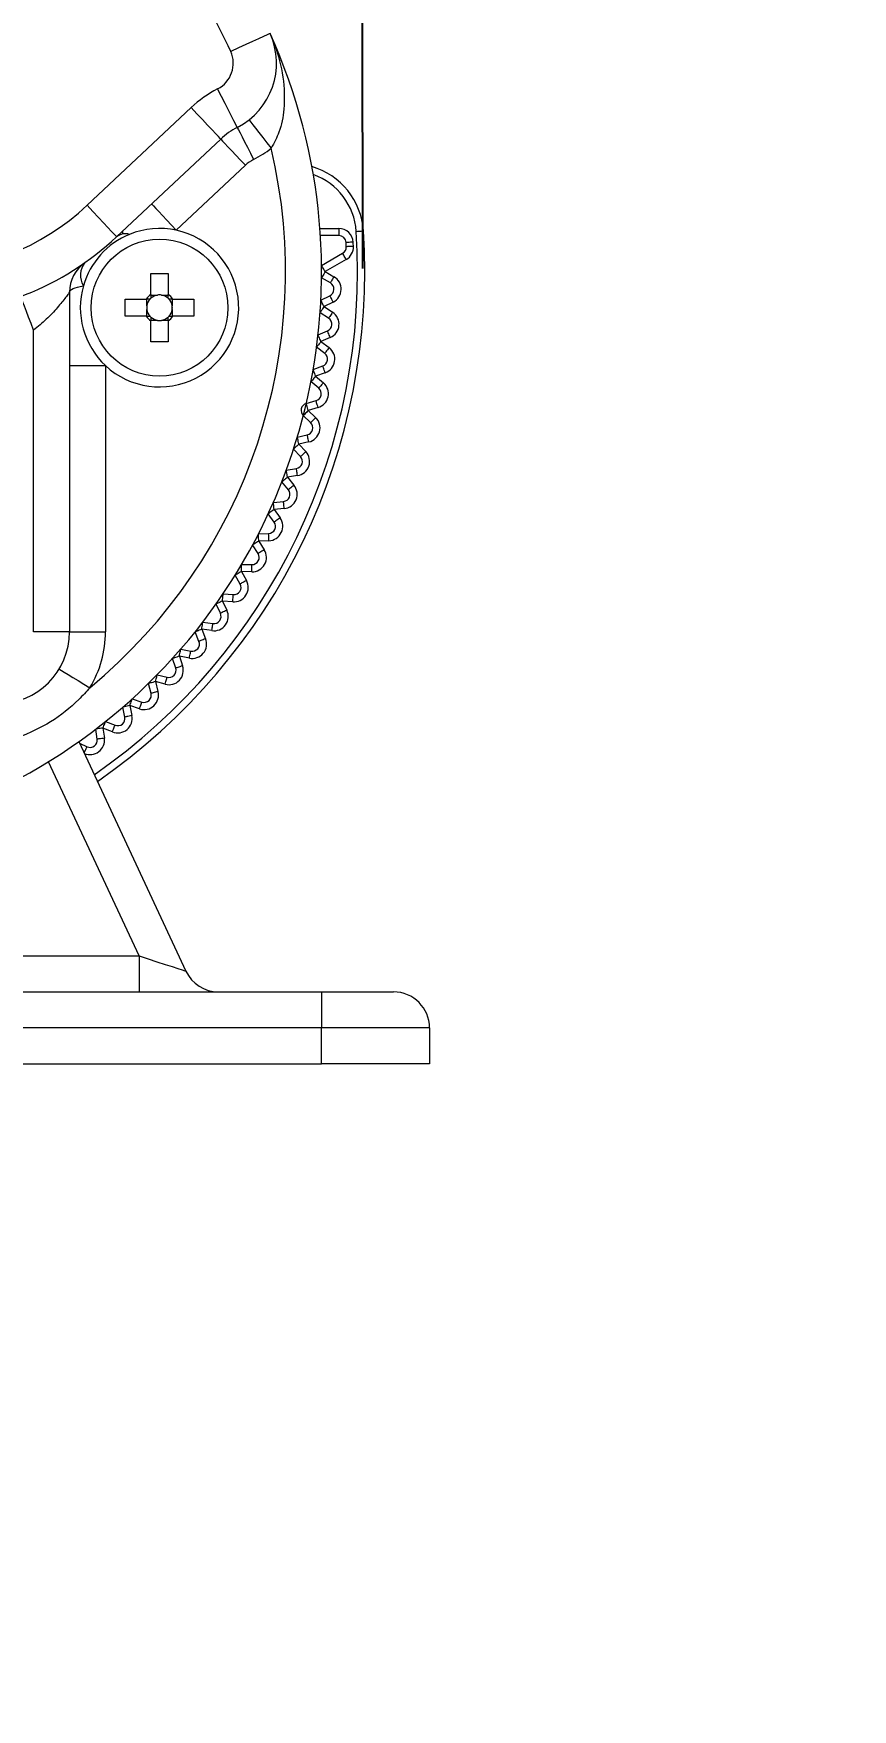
# Model space of a CAD drawing. Header units: inches. Extents: x -3.6 to 56, y -4.2 to 19.1.
# Drawn here: x 0.816 to 1.699, y 7.432 to 9.237 of the extents above; entities that cross this region are included whole.
import ezdxf

# ---------------------------------------------------------------- set-up
doc = ezdxf.new("R2010")
doc.units = ezdxf.units.IN
doc.header["$MEASUREMENT"] = 0
doc.layers.add('DIMENSIONS', color=1, linetype='Continuous')
doc.styles.get("Standard").update_dxf_attribs({"font": 'Arial.ttf'})
doc.dimstyles.new('Big 1IN', dxfattribs={"dimtxt": 1, "dimasz": 1, "dimexe": 0.18, "dimexo": 0.0625, "dimgap": 0.09, "dimtad": 0, "dimtih": 1, "dimtoh": 1, "dimdec": 5, "dimzin": 0, "dimdsep": 46, "dimlunit": 4, "dimtxsty": 'Standard', "dimcen": 0.5, "dimadec": 0, "dimazin": 0, "dimtfac": 1, "dimtdec": 5, "dimtofl": 0, "dimtmove": 0, "dimatfit": 3, "dimfxl": 1, "dimtolj": 1, "dimtzin": 0, "dimarcsym": 0})

# ---------------------------------------------------------------- blocks, each defined once
blk = doc.blocks.new('*D13')
at = {"layer": 'Defpoints', "color": 0, "transparency": 16777216}
for p in [(-0.1629, 12.3502), (-0.159, 8.9205), (1.1713, 8.922)]:
    blk.add_point(p, dxfattribs=at)
at = {"layer": 'DIMENSIONS', "color": 0, "lineweight": -2, "transparency": 16777216}
for p, q in [((0.5022, 12.351), (2.2622, 16.7386)), ((2.2622, 16.7386), (2.4422, 16.7386)), ((1.1712, 8.9845), (1.1671, 12.5318)), ((-0.159, 8.983), (-0.1631, 12.5302)), ((1.1673, 12.3518), (-0.1629, 12.3502)), ((2.1673, 12.3529), (3.1673, 12.3541)), ((-1.1629, 12.3491), (-2.1629, 12.3479))]:
    blk.add_line(p, q, dxfattribs=at)
at = {"layer": 'DIMENSIONS', "color": 0, "transparency": 16777216}
for points in [[(-1.1631, 12.5158), (-1.1627, 12.1824), (-0.1629, 12.3502)], [(2.1671, 12.5196), (2.1675, 12.1863), (1.1673, 12.3518)]]:
    blk.add_solid(points, dxfattribs=at)
at = {"layer": 'DIMENSIONS', "color": 0, "transparency": 16777216, "insert": (6.1612, 16.7386), "char_height": 1, "attachment_point": 5}
blk.add_mtext('\\A1;1{\\H1x;\\S11/32;}"\\P [33.79 mm]', dxfattribs=at)
blk = doc.blocks.new('*D14')
at = {"layer": 'Defpoints', "color": 0, "transparency": 16777216}
for p in [(-3.4112, 9.4594), (0.5058, 9.4594), (0.5058, 8.1273)]:
    blk.add_point(p, dxfattribs=at)
at = {"layer": 'DIMENSIONS', "color": 0, "lineweight": -2, "transparency": 16777216}
for p, q in [((-3.4112, 10.4594), (-3.4112, 11.4594)), ((0.4433, 9.4594), (-3.5912, 9.4594)), ((0.4433, 8.1273), (-3.5912, 8.1273)), ((-3.4112, 7.1273), (-3.4112, 6.1273)), ((-3.4112, -1.9835), (-3.4112, 6.1273)), ((-2.4112, -1.9835), (-3.4112, -1.9835))]:
    blk.add_line(p, q, dxfattribs=at)
at = {"layer": 'DIMENSIONS', "color": 0, "transparency": 16777216}
for points in [[(-3.5779, 10.4594), (-3.2445, 10.4594), (-3.4112, 9.4594)], [(-3.5779, 7.1273), (-3.2445, 7.1273), (-3.4112, 8.1273)]]:
    blk.add_solid(points, dxfattribs=at)
at = {"layer": 'DIMENSIONS', "color": 0, "transparency": 16777216, "char_height": 1, "attachment_point": 5}
for s, insert in [('\\A1;1{\\H1x;\\S11/32;}"', (1.0758, -0.7241)), ('\\A1;[33.83 mm]', (1.0758, -2.71))]:
    blk.add_mtext(s, dxfattribs=dict(at, insert=insert))

msp = doc.modelspace()

# ---------------------------------------------------------------- linework, layer by layer
at = {"color": 7, "linetype": 'Continuous', "lineweight": 15}
for p, q in [((0.873937, 9.052425), (0.9861, 9.157744)), ((1.017971, 9.123802), (0.905807, 9.018483)), ((1.04453, 9.095517), (0.970029, 9.025563)), ((0.912098, 9.02439), (0.912098, 9.021146)), ((1.145266, 9.019724), (1.125405, 9.019724)), ((1.145266, 9.027484), (1.145266, 9.019724)), ((1.126619, 8.987645), (1.149348, 9.000767)), ((1.153228, 8.994047), (1.130499, 8.980925)), ((0.94271, 8.978985), (0.961333, 8.978985)), ((0.94271, 8.956407), (0.94271, 8.978985)), ((0.961333, 8.978985), (0.961333, 8.956407)), ((1.130499, 8.980925), (1.140004, 8.975437)), ((0.855023, 8.958854), (0.855023, 8.59293)), ((1.136124, 8.968717), (1.126619, 8.974204)), ((0.915162, 8.951437), (0.93774, 8.951437)), ((0.915162, 8.932813), (0.915162, 8.951437)), ((0.938376, 8.944136), (0.938376, 8.951437)), ((0.938376, 8.932813), (0.938376, 8.940114)), ((0.94271, 8.955771), (0.950011, 8.955771)), ((0.954032, 8.955771), (0.961333, 8.955771)), ((0.965667, 8.951437), (0.965667, 8.944136)), ((0.965667, 8.940114), (0.965667, 8.932813)), ((0.966303, 8.951437), (0.988881, 8.951437)), ((0.988881, 8.951437), (0.988881, 8.932813)), ((1.125892, 8.95015), (1.135711, 8.955054)), ((1.139179, 8.948112), (1.129359, 8.943208)), ((1.129359, 8.943208), (1.138516, 8.937156)), ((0.93774, 8.932813), (0.915162, 8.932813)), ((0.950011, 8.928479), (0.94271, 8.928479)), ((0.94271, 8.905266), (0.94271, 8.927844)), ((0.961333, 8.928479), (0.954032, 8.928479)), ((0.961333, 8.927844), (0.961333, 8.905266)), ((0.988881, 8.932813), (0.966303, 8.932813)), ((1.134237, 8.930683), (1.125081, 8.936734)), ((0.816223, 8.59293), (0.816223, 8.917903)), ((0.961333, 8.905266), (0.94271, 8.905266)), ((1.122903, 8.912768), (1.133, 8.91707)), ((1.136042, 8.909931), (1.125945, 8.905629)), ((1.125945, 8.905629), (1.134719, 8.899035)), ((1.130057, 8.892832), (1.121283, 8.899425)), ((0.855023, 8.879683), (0.893822, 8.879683)), ((0.893822, 8.879683), (0.893822, 8.59293)), ((1.117662, 8.875634), (1.128001, 8.879319)), ((1.130606, 8.872009), (1.120267, 8.868325)), ((1.120267, 8.868325), (1.128627, 8.861213)), ((1.123599, 8.855302), (1.115239, 8.862414)), ((1.110188, 8.838885), (1.120731, 8.841938)), ((1.122889, 8.834485), (1.112347, 8.831431)), ((1.112347, 8.831431), (1.120263, 8.823828)), ((1.114887, 8.818231), (1.106972, 8.825835)), ((1.10051, 8.802653), (1.111217, 8.805065)), ((1.112922, 8.797494), (1.102215, 8.795083)), ((1.102215, 8.795083), (1.109657, 8.787016)), ((1.103953, 8.781754), (1.096511, 8.789821)), ((1.088661, 8.767072), (1.099494, 8.768833)), ((1.100739, 8.761174), (1.089906, 8.759413)), ((1.089906, 8.759413), (1.096847, 8.750911)), ((1.090836, 8.746004), (1.083895, 8.754505)), ((1.074685, 8.732272), (1.085605, 8.733375)), ((1.086385, 8.725655), (1.075465, 8.724551)), ((1.075465, 8.724551), (1.081881, 8.715646)), ((1.075585, 8.71111), (1.069169, 8.720016)), ((1.058254, 8.677201), (1.052388, 8.686478)), ((1.058634, 8.698379), (1.069601, 8.698821)), ((1.069913, 8.691067), (1.058947, 8.690625)), ((1.058947, 8.690625), (1.064813, 8.681349)), ((1.038908, 8.644401), (1.033613, 8.654015)), ((1.051383, 8.657537), (1.04041, 8.657758)), ((1.04041, 8.657758), (1.045705, 8.648145)), ((1.040566, 8.665517), (1.051539, 8.665296)), ((1.020546, 8.633805), (1.031487, 8.632922)), ((1.017617, 8.612828), (1.012911, 8.622744)), ((1.019922, 8.626071), (1.024627, 8.616155)), ((1.030862, 8.625188), (1.019922, 8.626071)), ((1.008425, 8.594136), (0.997559, 8.595678)), ((0.997559, 8.595678), (1.001656, 8.585496)), ((0.998649, 8.603361), (1.009516, 8.601819)), ((0.855023, 8.59293), (0.816223, 8.59293)), ((0.855023, 8.59293), (0.893822, 8.59293)), ((0.994458, 8.582599), (0.99036, 8.592781)), ((0.969516, 8.553823), (0.96604, 8.564233)), ((0.984155, 8.564495), (0.973401, 8.566691)), ((0.973401, 8.566691), (0.976876, 8.55628)), ((0.974953, 8.574294), (0.985707, 8.572098)), ((0.949545, 8.54671), (0.960147, 8.54387)), ((0.942882, 8.526605), (0.940041, 8.537207)), ((0.947537, 8.539215), (0.950378, 8.528613)), ((0.958139, 8.536374), (0.947537, 8.539215)), ((0.914654, 8.501045), (0.912458, 8.511799)), ((0.930472, 8.509876), (0.920061, 8.513351)), ((0.920061, 8.513351), (0.922257, 8.502597)), ((0.922519, 8.520712), (0.932929, 8.517236)), ((0.884933, 8.477236), (0.883391, 8.488103)), ((0.891074, 8.489193), (0.892616, 8.478327)), ((0.901256, 8.485095), (0.891074, 8.489193)), ((0.893971, 8.496392), (0.904153, 8.492294)), ((0.86506, 8.47463), (0.980375, 8.227337)), ((0.865832, 8.472975), (0.873924, 8.469135)), ((0.081736, 8.243734), (0.929918, 8.243734)), ((0.929918, 8.243734), (0.929918, 8.204935)), ((-0.114965, 8.204935), (1.126619, 8.204935)), ((1.126619, 8.204935), (1.204218, 8.204935)), ((1.126619, 8.204935), (1.126619, 8.166135)), ((1.126619, 8.166135), (-0.114965, 8.166135)), ((1.243018, 8.166135), (1.126619, 8.166135)), ((1.126619, 8.127336), (1.126619, 8.166135)), ((1.243018, 8.166135), (1.243018, 8.127336)), ((-0.114965, 8.127336), (1.126619, 8.127336)), ((1.243018, 8.127336), (1.126619, 8.127336))]:
    msp.add_line(p, q, dxfattribs=at)
at = {"color": 8, "linetype": 'Continuous', "lineweight": 15}
for p, q in [((1.124871, 9.027484), (1.145266, 9.027484)), ((0.929918, 8.243734), (0.83236, 8.452948))]:
    msp.add_line(p, q, dxfattribs=at)
at = {"color": 7, "linetype": 'Continuous', "lineweight": 15, "flags": 128}
for points in [[(1.071117, 9.237498), (1.070303, 9.237128), (1.06789, 9.236033), (1.063972, 9.234255), (1.0587, 9.231861), (1.052275, 9.228945), (1.044945, 9.225619), (1.036992, 9.222009), (1.028721, 9.218255)], [(1.035772, 9.136329), (1.035365, 9.137126), (1.034159, 9.139485), (1.032201, 9.143316), (1.029566, 9.148472), (1.026355, 9.154754), (1.022692, 9.161922), (1.018717, 9.169699), (1.014583, 9.177787)], [(1.017971, 9.123802), (1.017358, 9.124454), (1.015545, 9.126386), (1.0126, 9.129522), (1.008636, 9.133743), (1.003807, 9.138887), (0.998297, 9.144755), (0.992318, 9.151122), (0.9861, 9.157744)], [(1.04843, 9.144433), (1.04889, 9.143847), (1.050255, 9.142112), (1.052472, 9.139293), (1.055455, 9.135501), (1.05909, 9.130879), (1.063237, 9.125607), (1.067737, 9.119886), (1.072416, 9.113936)], [(1.017971, 9.123802), (1.018481, 9.123258), (1.019993, 9.121649), (1.022447, 9.119035), (1.02575, 9.115518), (1.029774, 9.111231), (1.034366, 9.106341), (1.039348, 9.101035), (1.04453, 9.095517)], [(1.035772, 9.136329), (1.036112, 9.135665), (1.037116, 9.133699), (1.038748, 9.130507), (1.040944, 9.12621), (1.04362, 9.120975), (1.046673, 9.115002), (1.049985, 9.108521), (1.05343, 9.101781)], [(0.905807, 9.018483), (0.905195, 9.019135), (0.903381, 9.021067), (0.900436, 9.024203), (0.896473, 9.028424), (0.891643, 9.033568), (0.886133, 9.039436), (0.880154, 9.045803), (0.873937, 9.052425)], [(0.943471, 9.053848), (0.943981, 9.053304), (0.945492, 9.051695), (0.947947, 9.049081), (0.951249, 9.045563), (0.955274, 9.041277), (0.959866, 9.036387), (0.964848, 9.031081), (0.970029, 9.025563)], [(1.160768, 9.012717), (1.159255, 9.012643), (1.157801, 9.012573), (1.156461, 9.012508), (1.155287, 9.012451), (1.154323, 9.012404), (1.153607, 9.012369), (1.153166, 9.012348), (1.153017, 9.012341)], [(1.16399, 9.024319), (1.1655, 9.024419), (1.166953, 9.024514), (1.168291, 9.024603), (1.169465, 9.02468), (1.170428, 9.024743), (1.171143, 9.024791), (1.171584, 9.02482), (1.171733, 9.024829)], [(1.153228, 8.994047), (1.152471, 8.995358), (1.151743, 8.996619), (1.151072, 8.997781), (1.150484, 8.998799), (1.150001, 8.999635), (1.149643, 9.000256), (1.149422, 9.000638), (1.149348, 9.000767)], [(1.160974, 9.008131), (1.159461, 9.008069), (1.158007, 9.008008), (1.156667, 9.007953), (1.155492, 9.007904), (1.154528, 9.007864), (1.153811, 9.007834), (1.15337, 9.007816), (1.153221, 9.00781)], [(1.130499, 8.980925), (1.129742, 8.982236), (1.129014, 8.983497), (1.128344, 8.984658), (1.127756, 8.985677), (1.127273, 8.986512), (1.126914, 8.987133), (1.126694, 8.987516), (1.126619, 8.987645)], [(1.130499, 8.980925), (1.129742, 8.979614), (1.129014, 8.978353), (1.128344, 8.977191), (1.127756, 8.976173), (1.127273, 8.975337), (1.126914, 8.974716), (1.126694, 8.974334), (1.126619, 8.974204)], [(1.140004, 8.975437), (1.139247, 8.974126), (1.138519, 8.972865), (1.137849, 8.971703), (1.137261, 8.970685), (1.136778, 8.969849), (1.13642, 8.969228), (1.136199, 8.968846), (1.136124, 8.968717)], [(0.855023, 8.958854), (0.855273, 8.959839), (0.856021, 8.960811), (0.857256, 8.961758), (0.858963, 8.962667), (0.86112, 8.963527), (0.863699, 8.964327), (0.866666, 8.965056), (0.869984, 8.965706)], [(0.816223, 8.917903), (0.813559, 8.924988), (0.810998, 8.931801), (0.808637, 8.93808), (0.806568, 8.943583), (0.80487, 8.9481), (0.803608, 8.951456), (0.802831, 8.953523), (0.802569, 8.954221)], [(1.129359, 8.943208), (1.128525, 8.941945), (1.127722, 8.940731), (1.126982, 8.939611), (1.126334, 8.93863), (1.125802, 8.937825), (1.125407, 8.937227), (1.125163, 8.936859), (1.125081, 8.936734)], [(1.129359, 8.943208), (1.128683, 8.944562), (1.128033, 8.945865), (1.127433, 8.947065), (1.126908, 8.948117), (1.126477, 8.94898), (1.126156, 8.949622), (1.125959, 8.950017), (1.125892, 8.95015)], [(1.139179, 8.948112), (1.138502, 8.949466), (1.137852, 8.950769), (1.137252, 8.951969), (1.136727, 8.953021), (1.136296, 8.953884), (1.135975, 8.954526), (1.135778, 8.954921), (1.135711, 8.955054)], [(1.138516, 8.937156), (1.137681, 8.935893), (1.136879, 8.934679), (1.136139, 8.93356), (1.13549, 8.932579), (1.134958, 8.931774), (1.134563, 8.931175), (1.134319, 8.930807), (1.134237, 8.930683)], [(1.125945, 8.905629), (1.125035, 8.904419), (1.124161, 8.903255), (1.123355, 8.902182), (1.122648, 8.901242), (1.122069, 8.900471), (1.121638, 8.899898), (1.121372, 8.899544), (1.121283, 8.899425)], [(1.125945, 8.905629), (1.125351, 8.907022), (1.124781, 8.908361), (1.124255, 8.909595), (1.123794, 8.910677), (1.123416, 8.911565), (1.123134, 8.912224), (1.122961, 8.912631), (1.122903, 8.912768)], [(1.136042, 8.909931), (1.135448, 8.911324), (1.134878, 8.912663), (1.134352, 8.913897), (1.133891, 8.914979), (1.133513, 8.915867), (1.133232, 8.916526), (1.133059, 8.916933), (1.133, 8.91707)], [(1.134719, 8.899035), (1.133809, 8.897825), (1.132935, 8.896661), (1.132129, 8.895589), (1.131423, 8.894649), (1.130843, 8.893877), (1.130412, 8.893304), (1.130147, 8.892951), (1.130057, 8.892832)], [(1.120267, 8.868325), (1.119286, 8.867171), (1.118343, 8.866063), (1.117474, 8.865041), (1.116712, 8.864145), (1.116087, 8.86341), (1.115622, 8.862864), (1.115336, 8.862527), (1.115239, 8.862414)], [(1.120267, 8.868325), (1.119759, 8.869751), (1.11927, 8.871122), (1.11882, 8.872385), (1.118425, 8.873493), (1.118101, 8.874402), (1.11786, 8.875078), (1.117712, 8.875494), (1.117662, 8.875634)], [(1.130606, 8.872009), (1.130097, 8.873435), (1.129609, 8.874806), (1.129158, 8.87607), (1.128764, 8.877178), (1.12844, 8.878087), (1.128199, 8.878762), (1.128051, 8.879178), (1.128001, 8.879319)], [(1.128627, 8.861213), (1.127646, 8.86006), (1.126703, 8.858951), (1.125834, 8.857929), (1.125072, 8.857034), (1.124447, 8.856299), (1.123982, 8.855752), (1.123696, 8.855416), (1.123599, 8.855302)], [(1.112347, 8.831431), (1.111299, 8.830339), (1.11029, 8.829289), (1.109361, 8.828322), (1.108546, 8.827474), (1.107878, 8.826778), (1.107381, 8.826261), (1.107075, 8.825942), (1.106972, 8.825835)], [(1.112347, 8.831431), (1.111926, 8.832885), (1.111521, 8.834283), (1.111148, 8.835572), (1.110821, 8.836701), (1.110552, 8.837628), (1.110353, 8.838317), (1.11023, 8.838741), (1.110188, 8.838885)], [(1.122889, 8.834485), (1.122468, 8.835939), (1.122063, 8.837337), (1.12169, 8.838626), (1.121363, 8.839755), (1.121094, 8.840682), (1.120895, 8.841371), (1.120772, 8.841795), (1.120731, 8.841938)], [(1.120263, 8.823828), (1.119214, 8.822736), (1.118206, 8.821686), (1.117276, 8.820719), (1.116462, 8.819871), (1.115793, 8.819175), (1.115297, 8.818657), (1.114991, 8.818339), (1.114887, 8.818231)], [(1.102215, 8.795083), (1.101102, 8.794056), (1.100032, 8.793069), (1.099046, 8.79216), (1.098181, 8.791362), (1.097472, 8.790708), (1.096945, 8.790222), (1.096621, 8.789922), (1.096511, 8.789821)], [(1.102215, 8.795083), (1.101882, 8.79656), (1.101562, 8.79798), (1.101267, 8.799289), (1.101009, 8.800436), (1.100797, 8.801377), (1.100639, 8.802077), (1.100542, 8.802508), (1.10051, 8.802653)], [(1.112922, 8.797494), (1.112589, 8.798971), (1.112269, 8.800391), (1.111975, 8.8017), (1.111716, 8.802847), (1.111504, 8.803789), (1.111347, 8.804488), (1.11125, 8.804919), (1.111217, 8.805065)], [(1.109657, 8.787016), (1.108544, 8.785989), (1.107474, 8.785002), (1.106488, 8.784093), (1.105624, 8.783295), (1.104914, 8.782641), (1.104387, 8.782155), (1.104063, 8.781855), (1.103953, 8.781754)], [(1.089906, 8.759413), (1.088733, 8.758456), (1.087605, 8.757535), (1.086566, 8.756686), (1.085655, 8.755943), (1.084908, 8.755332), (1.084352, 8.754879), (1.08401, 8.7546), (1.083895, 8.754505)], [(1.089906, 8.759413), (1.089663, 8.760907), (1.089429, 8.762344), (1.089214, 8.763668), (1.089025, 8.764829), (1.088871, 8.765782), (1.088756, 8.766489), (1.088685, 8.766925), (1.088661, 8.767072)], [(1.100739, 8.761174), (1.100496, 8.762668), (1.100263, 8.764105), (1.100047, 8.765429), (1.099859, 8.76659), (1.099704, 8.767542), (1.099589, 8.76825), (1.099518, 8.768686), (1.099494, 8.768833)], [(1.096847, 8.750911), (1.095674, 8.749954), (1.094547, 8.749033), (1.093508, 8.748185), (1.092597, 8.747441), (1.091849, 8.746831), (1.091294, 8.746377), (1.090952, 8.746098), (1.090836, 8.746004)], [(1.075465, 8.724551), (1.074237, 8.723667), (1.073056, 8.722816), (1.071967, 8.722031), (1.071013, 8.721344), (1.07023, 8.72078), (1.069648, 8.720361), (1.06929, 8.720103), (1.069169, 8.720016)], [(1.075465, 8.724551), (1.075313, 8.726058), (1.075167, 8.727506), (1.075032, 8.728841), (1.074914, 8.730011), (1.074817, 8.730971), (1.074745, 8.731684), (1.0747, 8.732124), (1.074685, 8.732272)], [(1.086385, 8.725655), (1.086233, 8.727161), (1.086087, 8.728609), (1.085952, 8.729944), (1.085834, 8.731114), (1.085737, 8.732074), (1.085665, 8.732788), (1.08562, 8.733227), (1.085605, 8.733375)], [(1.081881, 8.715646), (1.080653, 8.714761), (1.079471, 8.71391), (1.078383, 8.713126), (1.077429, 8.712439), (1.076646, 8.711875), (1.076064, 8.711456), (1.075706, 8.711197), (1.075585, 8.71111)], [(1.058947, 8.690625), (1.057667, 8.689816), (1.056437, 8.689038), (1.055303, 8.688321), (1.054309, 8.687693), (1.053493, 8.687177), (1.052887, 8.686794), (1.052514, 8.686558), (1.052388, 8.686478)], [(1.058947, 8.690625), (1.058886, 8.692138), (1.058827, 8.693592), (1.058773, 8.694933), (1.058726, 8.696108), (1.058687, 8.697072), (1.058658, 8.697789), (1.05864, 8.69823), (1.058634, 8.698379)], [(1.069913, 8.691067), (1.069852, 8.69258), (1.069794, 8.694034), (1.06974, 8.695375), (1.069692, 8.69655), (1.069654, 8.697514), (1.069625, 8.698231), (1.069607, 8.698672), (1.069601, 8.698821)], [(1.064813, 8.681349), (1.063533, 8.68054), (1.062303, 8.679762), (1.061169, 8.679045), (1.060175, 8.678416), (1.05936, 8.6779), (1.058753, 8.677517), (1.05838, 8.677281), (1.058254, 8.677201)], [(1.04041, 8.657758), (1.039084, 8.657028), (1.037809, 8.656326), (1.036633, 8.655678), (1.035603, 8.655111), (1.034758, 8.654645), (1.03413, 8.6543), (1.033743, 8.654086), (1.033613, 8.654015)], [(1.04041, 8.657758), (1.04044, 8.659272), (1.04047, 8.660727), (1.040497, 8.662069), (1.04052, 8.663244), (1.04054, 8.664209), (1.040554, 8.664926), (1.040563, 8.665368), (1.040566, 8.665517)], [(1.051383, 8.657537), (1.051414, 8.659051), (1.051443, 8.660506), (1.05147, 8.661848), (1.051494, 8.663023), (1.051513, 8.663988), (1.051527, 8.664705), (1.051536, 8.665147), (1.051539, 8.665296)], [(1.019922, 8.626071), (1.020044, 8.62758), (1.020161, 8.629031), (1.020269, 8.630368), (1.020364, 8.63154), (1.020441, 8.632502), (1.020499, 8.633217), (1.020534, 8.633657), (1.020546, 8.633805)], [(1.030862, 8.625188), (1.030984, 8.626696), (1.031101, 8.628147), (1.031209, 8.629485), (1.031304, 8.630657), (1.031381, 8.631619), (1.031439, 8.632333), (1.031475, 8.632774), (1.031487, 8.632922)], [(1.045705, 8.648145), (1.044379, 8.647414), (1.043104, 8.646712), (1.041929, 8.646065), (1.040899, 8.645497), (1.040053, 8.645032), (1.039425, 8.644686), (1.039039, 8.644473), (1.038908, 8.644401)], [(1.019922, 8.626071), (1.018554, 8.625422), (1.017239, 8.624798), (1.016027, 8.624222), (1.014965, 8.623718), (1.014093, 8.623305), (1.013445, 8.622997), (1.013046, 8.622808), (1.012911, 8.622744)], [(1.024627, 8.616155), (1.02326, 8.615506), (1.021944, 8.614882), (1.020732, 8.614307), (1.01967, 8.613803), (1.018798, 8.613389), (1.01815, 8.613081), (1.017751, 8.612892), (1.017617, 8.612828)], [(0.997559, 8.595678), (0.996154, 8.595113), (0.994804, 8.594569), (0.993559, 8.594068), (0.992468, 8.593629), (0.991573, 8.593269), (0.990908, 8.593001), (0.990498, 8.592836), (0.99036, 8.592781)], [(0.997559, 8.595678), (0.997771, 8.597177), (0.997976, 8.598618), (0.998164, 8.599946), (0.99833, 8.60111), (0.998465, 8.602066), (0.998566, 8.602776), (0.998628, 8.603213), (0.998649, 8.603361)], [(1.008425, 8.594136), (1.008638, 8.595635), (1.008843, 8.597076), (1.009031, 8.598404), (1.009196, 8.599568), (1.009332, 8.600524), (1.009433, 8.601234), (1.009495, 8.601671), (1.009516, 8.601819)], [(1.001656, 8.585496), (1.000252, 8.584931), (0.998902, 8.584387), (0.997657, 8.583886), (0.996566, 8.583447), (0.995671, 8.583087), (0.995006, 8.582819), (0.994596, 8.582654), (0.994458, 8.582599)], [(0.973401, 8.566691), (0.971965, 8.566211), (0.970584, 8.56575), (0.969312, 8.565325), (0.968196, 8.564953), (0.967281, 8.564647), (0.966601, 8.56442), (0.966182, 8.564281), (0.96604, 8.564233)], [(0.973401, 8.566691), (0.973704, 8.568174), (0.973995, 8.5696), (0.974263, 8.570915), (0.974498, 8.572067), (0.974691, 8.573012), (0.974835, 8.573715), (0.974923, 8.574148), (0.974953, 8.574294)], [(0.984155, 8.564495), (0.984457, 8.565979), (0.984749, 8.567405), (0.985017, 8.568719), (0.985252, 8.569871), (0.985445, 8.570817), (0.985589, 8.57152), (0.985677, 8.571952), (0.985707, 8.572098)], [(0.843808, 8.552747), (0.844446, 8.552361), (0.846335, 8.551218), (0.849402, 8.549361), (0.85353, 8.546862), (0.85856, 8.543818), (0.864299, 8.540344), (0.870525, 8.536575), (0.877001, 8.532656)], [(0.947537, 8.539215), (0.947929, 8.540677), (0.948306, 8.542083), (0.948653, 8.543379), (0.948957, 8.544515), (0.949207, 8.545447), (0.949392, 8.54614), (0.949507, 8.546566), (0.949545, 8.54671)], [(0.958139, 8.536374), (0.95853, 8.537837), (0.958907, 8.539243), (0.959254, 8.540539), (0.959559, 8.541674), (0.959808, 8.542607), (0.959994, 8.543299), (0.960108, 8.543726), (0.960147, 8.54387)], [(0.976876, 8.55628), (0.97544, 8.555801), (0.97406, 8.55534), (0.972787, 8.554915), (0.971672, 8.554542), (0.970756, 8.554237), (0.970076, 8.55401), (0.969657, 8.55387), (0.969516, 8.553823)], [(0.947537, 8.539215), (0.946075, 8.538823), (0.944669, 8.538446), (0.943373, 8.538099), (0.942237, 8.537795), (0.941305, 8.537545), (0.940612, 8.537359), (0.940185, 8.537245), (0.940041, 8.537207)], [(0.950378, 8.528613), (0.948915, 8.528222), (0.947509, 8.527845), (0.946213, 8.527498), (0.945078, 8.527193), (0.944145, 8.526943), (0.943453, 8.526758), (0.943026, 8.526644), (0.942882, 8.526605)], [(0.920061, 8.513351), (0.918578, 8.513048), (0.917152, 8.512757), (0.915837, 8.512489), (0.914685, 8.512254), (0.91374, 8.512061), (0.913037, 8.511917), (0.912604, 8.511829), (0.912458, 8.511799)], [(0.920061, 8.513351), (0.920541, 8.514787), (0.921002, 8.516168), (0.921427, 8.51744), (0.921799, 8.518556), (0.922104, 8.519471), (0.922332, 8.520151), (0.922471, 8.52057), (0.922519, 8.520712)], [(0.930472, 8.509876), (0.930951, 8.511311), (0.931412, 8.512692), (0.931837, 8.513965), (0.93221, 8.51508), (0.932515, 8.515996), (0.932742, 8.516676), (0.932882, 8.517095), (0.932929, 8.517236)], [(0.891074, 8.489193), (0.889575, 8.488981), (0.888134, 8.488776), (0.886806, 8.488588), (0.885642, 8.488422), (0.884686, 8.488287), (0.883976, 8.488186), (0.883539, 8.488124), (0.883391, 8.488103)], [(0.891074, 8.489193), (0.891639, 8.490598), (0.892183, 8.491948), (0.892684, 8.493193), (0.893123, 8.494284), (0.893483, 8.495179), (0.893751, 8.495844), (0.893916, 8.496254), (0.893971, 8.496392)], [(0.901256, 8.485095), (0.901821, 8.4865), (0.902365, 8.48785), (0.902866, 8.489095), (0.903305, 8.490186), (0.903665, 8.491081), (0.903933, 8.491746), (0.904098, 8.492156), (0.904153, 8.492294)], [(0.922257, 8.502597), (0.920773, 8.502295), (0.919347, 8.502003), (0.918033, 8.501735), (0.91688, 8.5015), (0.915935, 8.501307), (0.915232, 8.501163), (0.9148, 8.501075), (0.914654, 8.501045)], [(0.892616, 8.478327), (0.891117, 8.478114), (0.889676, 8.477909), (0.888348, 8.477721), (0.887184, 8.477556), (0.886228, 8.47742), (0.885518, 8.477319), (0.885081, 8.477257), (0.884933, 8.477236)], [(0.929918, 8.243734), (0.939762, 8.240535), (0.949227, 8.237459), (0.95795, 8.234624), (0.965596, 8.23214), (0.971871, 8.2301), (0.976534, 8.228585), (0.979405, 8.227652), (0.980375, 8.227337)]]:
    msp.add_lwpolyline(points, dxfattribs=at)
at = {"color": 8, "linetype": 'Continuous', "lineweight": 15, "flags": 128}
msp.add_lwpolyline([(0.870746, 8.462437), (0.871246, 8.463492), (0.87187, 8.464808), (0.872445, 8.46602), (0.872949, 8.467082), (0.873363, 8.467954), (0.873671, 8.468602), (0.87386, 8.469001), (0.873924, 8.469135)], dxfattribs=at)
at = {"color": 7, "linetype": 'Continuous', "lineweight": 15}
msp.add_circle((0.952021, 8.942125), 0.073719, dxfattribs=at)
for centre, radius, start, end in [((0.505827, 8.980925), 0.574233, 24.412256, 34.74693), ((0.505827, 8.980925), 0.620792, 155.587744, 24.412256), ((1.000456, 9.205426), 0.077599, 297.072096, 24.412256), ((1.000456, 9.205426), 0.03104, 297.072096, 24.412256), ((1.071089, 9.067232), 0.124158, 117.072096, 133.197418), ((1.071089, 9.067232), 0.077599, 117.072096, 133.197418), ((0.505827, 8.980925), 0.581992, 309.62527, 13.211438), ((1.071089, 9.067232), 0.038799, 117.072096, 133.197418), ((1.000456, 9.205426), 0.116398, 297.072096, 308.186403), ((1.094302, 9.019724), 0.077599, 3.772184, 73.606451), ((0.693337, 9.244761), 0.263837, 270, 313.197418), ((0.693337, 9.244761), 0.310396, 270, 313.197418), ((0.952021, 8.942125), 0.085359, 112.237998, 163.963424), ((0.505827, 8.980925), 0.667351, 304.62723, 3.772184), ((0.952021, 8.942125), 0.085359, 227.014114, 77.820954), ((0.915306, 9.006466), 0.015318, 73.265589, 128.325621), ((0.952021, 8.942125), 0.085359, 77.820954, 112.237998), ((1.145266, 9.011964), 0.01552, 2.779067, 90), ((1.145266, 9.011964), 0.00776, 2.779067, 90), ((0.505827, 8.980925), 0.647952, 2.377995, 2.779067), ((0.505827, 8.980925), 0.655712, 2.377995, 2.779067), ((1.145468, 9.007488), 0.00776, 300, 2.377995), ((1.145468, 9.007488), 0.01552, 300, 2.377995), ((0.893822, 8.958854), 0.038799, 125.039083, 180), ((0.888717, 8.977038), 0.021894, 141.65386, 211.172586), ((1.132244, 8.961996), 0.01552, 296.538462, 60), ((0.952021, 8.942125), 0.085359, 163.963424, 227.014114), ((0.952021, 8.942125), 0.017049, 123.105627, 146.894373), ((0.952021, 8.942125), 0.017049, 33.105627, 56.894373), ((1.132244, 8.961996), 0.00776, 296.538462, 60), ((0.952021, 8.942125), 0.013793, 171.617424, 188.382576), ((0.952021, 8.942125), 0.013793, 137.537658, 171.617424), ((0.952021, 8.942125), 0.013793, 188.382576, 222.462342), ((0.952021, 8.942125), 0.013793, 132.462342, 137.537658), ((0.952021, 8.942125), 0.013793, 98.382576, 132.462342), ((0.952021, 8.942125), 0.013793, 81.617424, 98.382576), ((0.952021, 8.942125), 0.013793, 47.537658, 81.617424), ((0.952021, 8.942125), 0.013793, 42.462342, 47.537658), ((0.952021, 8.942125), 0.013793, 8.382576, 42.462342), ((0.952021, 8.942125), 0.013793, 317.537658, 351.617424), ((0.952021, 8.942125), 0.013793, 351.617424, 8.382576), ((0.952021, 8.942125), 0.017049, 213.105627, 236.894373), ((0.952021, 8.942125), 0.013793, 222.462342, 227.537658), ((0.952021, 8.942125), 0.013793, 227.537658, 261.617424), ((0.952021, 8.942125), 0.013793, 261.617424, 278.382576), ((0.952021, 8.942125), 0.013793, 278.382576, 312.462342), ((0.952021, 8.942125), 0.017049, 303.105627, 326.894373), ((0.952021, 8.942125), 0.013793, 312.462342, 317.537658), ((1.129959, 8.924209), 0.00776, 293.076923, 56.538462), ((1.129959, 8.924209), 0.01552, 293.076923, 56.538462), ((1.125395, 8.886628), 0.00776, 289.615385, 53.076923), ((1.125395, 8.886628), 0.01552, 289.615385, 53.076923), ((1.118572, 8.849392), 0.00776, 286.153846, 49.615385), ((1.118572, 8.849392), 0.01552, 286.153846, 49.615385), ((1.112347, 8.831431), 0.00776, 106.153846, 226.153846), ((1.109512, 8.812635), 0.00776, 282.692308, 46.153846), ((1.109512, 8.812635), 0.01552, 282.692308, 46.153846), ((1.098249, 8.776492), 0.00776, 279.230769, 42.692308), ((1.098249, 8.776492), 0.01552, 279.230769, 42.692308), ((1.084825, 8.741096), 0.00776, 275.769231, 39.230769), ((1.084825, 8.741096), 0.01552, 275.769231, 39.230769), ((1.069288, 8.706574), 0.00776, 272.307692, 35.769231), ((1.069288, 8.706574), 0.01552, 272.307692, 35.769231), ((1.051696, 8.673054), 0.01552, 268.846154, 32.307692), ((1.051696, 8.673054), 0.00776, 268.846154, 32.307692), ((1.032111, 8.640657), 0.01552, 265.384615, 28.846154), ((1.032111, 8.640657), 0.00776, 265.384615, 28.846154), ((1.010606, 8.609502), 0.01552, 261.923077, 25.384615), ((1.010606, 8.609502), 0.00776, 261.923077, 25.384615), ((0.777424, 8.59293), 0.077599, 270, 0), ((0.777424, 8.59293), 0.116398, 328.813406, 0), ((0.987259, 8.579701), 0.01552, 258.461538, 21.923077), ((0.987259, 8.579701), 0.00776, 258.461538, 21.923077), ((0.962155, 8.551365), 0.01552, 255, 18.461538), ((0.962155, 8.551365), 0.00776, 255, 18.461538), ((0.935387, 8.524597), 0.01552, 251.538462, 15), ((0.935387, 8.524597), 0.00776, 251.538462, 15), ((0.907051, 8.499493), 0.01552, 248.076923, 11.538462), ((0.907051, 8.499493), 0.00776, 248.076923, 11.538462), ((0.87725, 8.476146), 0.00776, 244.615385, 8.076923), ((1.015539, 8.243734), 0.038799, 205, 270), ((1.204218, 8.166135), 0.038799, 0, 90)]:
    msp.add_arc(centre, radius, start, end, dxfattribs=at)
at = {"color": 8, "linetype": 'Continuous', "lineweight": 15}
for centre, radius, start, end in [((1.094302, 9.019724), 0.069839, 3.772184, 70.385797), ((0.505827, 8.980925), 0.659591, 304.741589, 3.772184), ((0.87725, 8.476146), 0.01552, 246.134582, 8.076923)]:
    msp.add_arc(centre, radius, start, end, dxfattribs=at)
at = {"color": 7, "linetype": 'Continuous', "lineweight": 15}
for centre, major_axis, start_param, end_param in [((0.950322, 8.942125), (0.012118, 0), 2.9732023, 3.309983), ((0.952021, 8.943825), (0, 0.012118), -0.16839035, 0.16839035), ((0.953721, 8.942125), (-0.012118, 0), 2.9732023, 3.309983), ((0.952021, 8.940426), (0, 0.012118), 2.9732023, 3.309983)]:
    msp.add_ellipse(centre, major_axis=major_axis, ratio=0.99011591, start_param=start_param, end_param=end_param, dxfattribs=at)
for points, knots in [([(1.071117, 9.237498), (1.071174, 9.237373), (1.072978, 9.23339), (1.079138, 9.218308), (1.08614, 9.191387), (1.087193, 9.159376), (1.082656, 9.132915), (1.075465, 9.119587), (1.072416, 9.113936)], [0, 0, 0, 0, 0.00328962, 0.10487584, 0.39070211, 0.66325101, 0.85722129, 1, 1, 1, 1]), ([(0.855023, 8.958854), (0.854905, 8.958689), (0.854737, 8.958451), (0.853374, 8.956563), (0.850006, 8.951973), (0.842166, 8.942159), (0.830513, 8.929536), (0.820958, 8.921757), (0.816223, 8.917903)], [0, 0, 0, 0, 0.09305143, 0.13381373, 0.25948444, 0.50542749, 0.75493769, 1, 1, 1, 1]), ([(0.94271, 8.956407), (0.94271, 8.956243), (0.94271, 8.955213), (0.94271, 8.953872), (0.94271, 8.952603), (0.94271, 8.952301)], [0, 0, 0, 0, 0.12607275, 0.79159958, 1, 1, 1, 1]), ([(0.961333, 8.952301), (0.961333, 8.952603), (0.961333, 8.953872), (0.961333, 8.955213), (0.961333, 8.956243), (0.961333, 8.956407)], [0, 0, 0, 0, 0.20840042, 0.87392725, 1, 1, 1, 1]), ([(0.941846, 8.951437), (0.941543, 8.951437), (0.940275, 8.951437), (0.938934, 8.951437), (0.937904, 8.951437), (0.93774, 8.951437)], [0, 0, 0, 0, 0.20840043, 0.87392727, 1, 1, 1, 1]), ([(0.966303, 8.951437), (0.966139, 8.951437), (0.965109, 8.951437), (0.963768, 8.951437), (0.962499, 8.951437), (0.962197, 8.951437)], [0, 0, 0, 0, 0.12607273, 0.79159957, 1, 1, 1, 1]), ([(0.93774, 8.932813), (0.937904, 8.932813), (0.938934, 8.932813), (0.940275, 8.932813), (0.941543, 8.932813), (0.941846, 8.932813)], [0, 0, 0, 0, 0.12607273, 0.79159957, 1, 1, 1, 1]), ([(0.94271, 8.93195), (0.94271, 8.931647), (0.94271, 8.930379), (0.94271, 8.929038), (0.94271, 8.928008), (0.94271, 8.927844)], [0, 0, 0, 0, 0.20840041, 0.87392724, 1, 1, 1, 1]), ([(0.961333, 8.927844), (0.961333, 8.928008), (0.961333, 8.929038), (0.961333, 8.930379), (0.961333, 8.931647), (0.961333, 8.93195)], [0, 0, 0, 0, 0.12607276, 0.79159959, 1, 1, 1, 1]), ([(0.962197, 8.932813), (0.962499, 8.932813), (0.963768, 8.932813), (0.965109, 8.932813), (0.966139, 8.932813), (0.966303, 8.932813)], [0, 0, 0, 0, 0.20840043, 0.87392727, 1, 1, 1, 1]), ([(0.877001, 8.532656), (0.873088, 8.528353), (0.860483, 8.514494), (0.835387, 8.494587), (0.811769, 8.484016), (0.799974, 8.478737)], [0, 0, 0, 0, 0.18391304, 0.59245924, 1, 1, 1, 1])]:
    msp.add_open_spline(points, degree=3, knots=knots, dxfattribs=at)

# ---------------------------------------------------------------- dimensions: what is measured, and where the dimension line sits
at = {"layer": 'DIMENSIONS'}
for base, p1, p2, angle, picture, middle, dimtype in [((-0.1629133, 12.3502363), (1.1712759, 8.9220311), (-0.1589683, 8.920501), 180.0659037, '*D13', (2.5322357, 16.738584), 161), ((-3.411186, 9.459367), (0.505827, 8.127336), (0.505827, 9.459367), 90, '*D14', (-2.32955, -1.983544), 160)]:
    dim = msp.add_linear_dim(base=base, p1=p1, p2=p2, angle=angle, dimstyle='Big 1IN', override={"dimpost": '\\X', "dimtmove": 1}, dxfattribs=at)
    dim.commit()
    dim.dimension.update_dxf_attribs({"geometry": picture, "text_midpoint": middle, "dimtype": dimtype})

doc.saveas('drawing.dxf')
